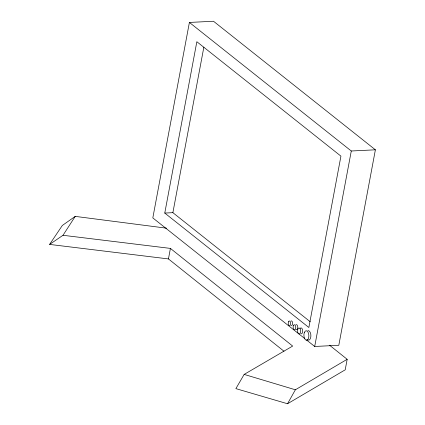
<?xml version="1.0" encoding="UTF-8"?>
<svg xmlns="http://www.w3.org/2000/svg" width="425" height="425" viewBox="0 0 425 425"><rect width="100%" height="100%" fill="white"/><g stroke="black" fill="none" stroke-linecap="round" stroke-linejoin="round"><path stroke-width="0.64" d="M306.398 339.878L314.702 346.471L338.805 345.281L375.387 149.807L213.504 21.25L189.401 22.44L152.819 217.913L304.842 338.64M164.773 213.068L196.844 41.714L340.935 156.14L308.863 327.494L164.773 213.068L172.879 212.67L310.234 321.746M172.879 212.67L203.851 47.18M168.449 258.931L170.42 248.407L63.006 235.285L49.613 244.412L168.449 258.931L283.964 351.215M314.702 346.471L351.284 150.997L189.401 22.44M329.561 345.228L347.177 359.3L345.206 369.824L287.539 403.75L235.875 388.625L244.163 374.409L292.671 346.067L170.42 248.407M287.539 403.75L295.37 389.778L347.177 359.3M63.006 235.285L75.23 216.378L166.536 228.188M49.613 244.412L62.31 225.489L75.23 216.378M351.284 150.997L375.387 149.807M244.163 374.409L295.37 389.778M307.939 330.682A4.755 2.481 87.2 0 1 310.888 336.069A4.755 2.481 87.2 0 1 307.588 339.766M290.907 321.056A2.284 1.19 87.2 0 1 292.618 323.197A2.284 1.19 87.2 0 1 291.035 325.268M295.885 324.822A2.534 1.323 87.2 0 1 297.787 327.202A2.534 1.323 87.2 0 1 296.028 329.502M300.114 328.498A2.98 1.551 87.2 0 1 302.611 330.14A2.98 1.551 87.2 0 1 301.017 333.827M288.416 321.863A2.284 1.19 87.2 0 0 289.319 325.529A2.284 1.19 87.2 0 0 290.477 322.421A2.284 1.19 87.2 0 0 288.416 321.863M293.346 325.709A2.534 1.323 87.2 0 0 294.344 329.779A2.534 1.323 87.2 0 0 295.635 326.326A2.534 1.323 87.2 0 0 293.346 325.709M304.327 332.562A4.755 2.481 87.2 0 0 306.207 340.202A4.755 2.481 87.2 0 0 308.624 333.726A4.755 2.481 87.2 0 0 304.327 332.562M297.819 329.141A2.98 1.551 87.2 0 0 298.998 333.928A2.98 1.551 87.2 0 0 300.512 329.869A2.98 1.551 87.2 0 0 297.819 329.141"/></g></svg>
